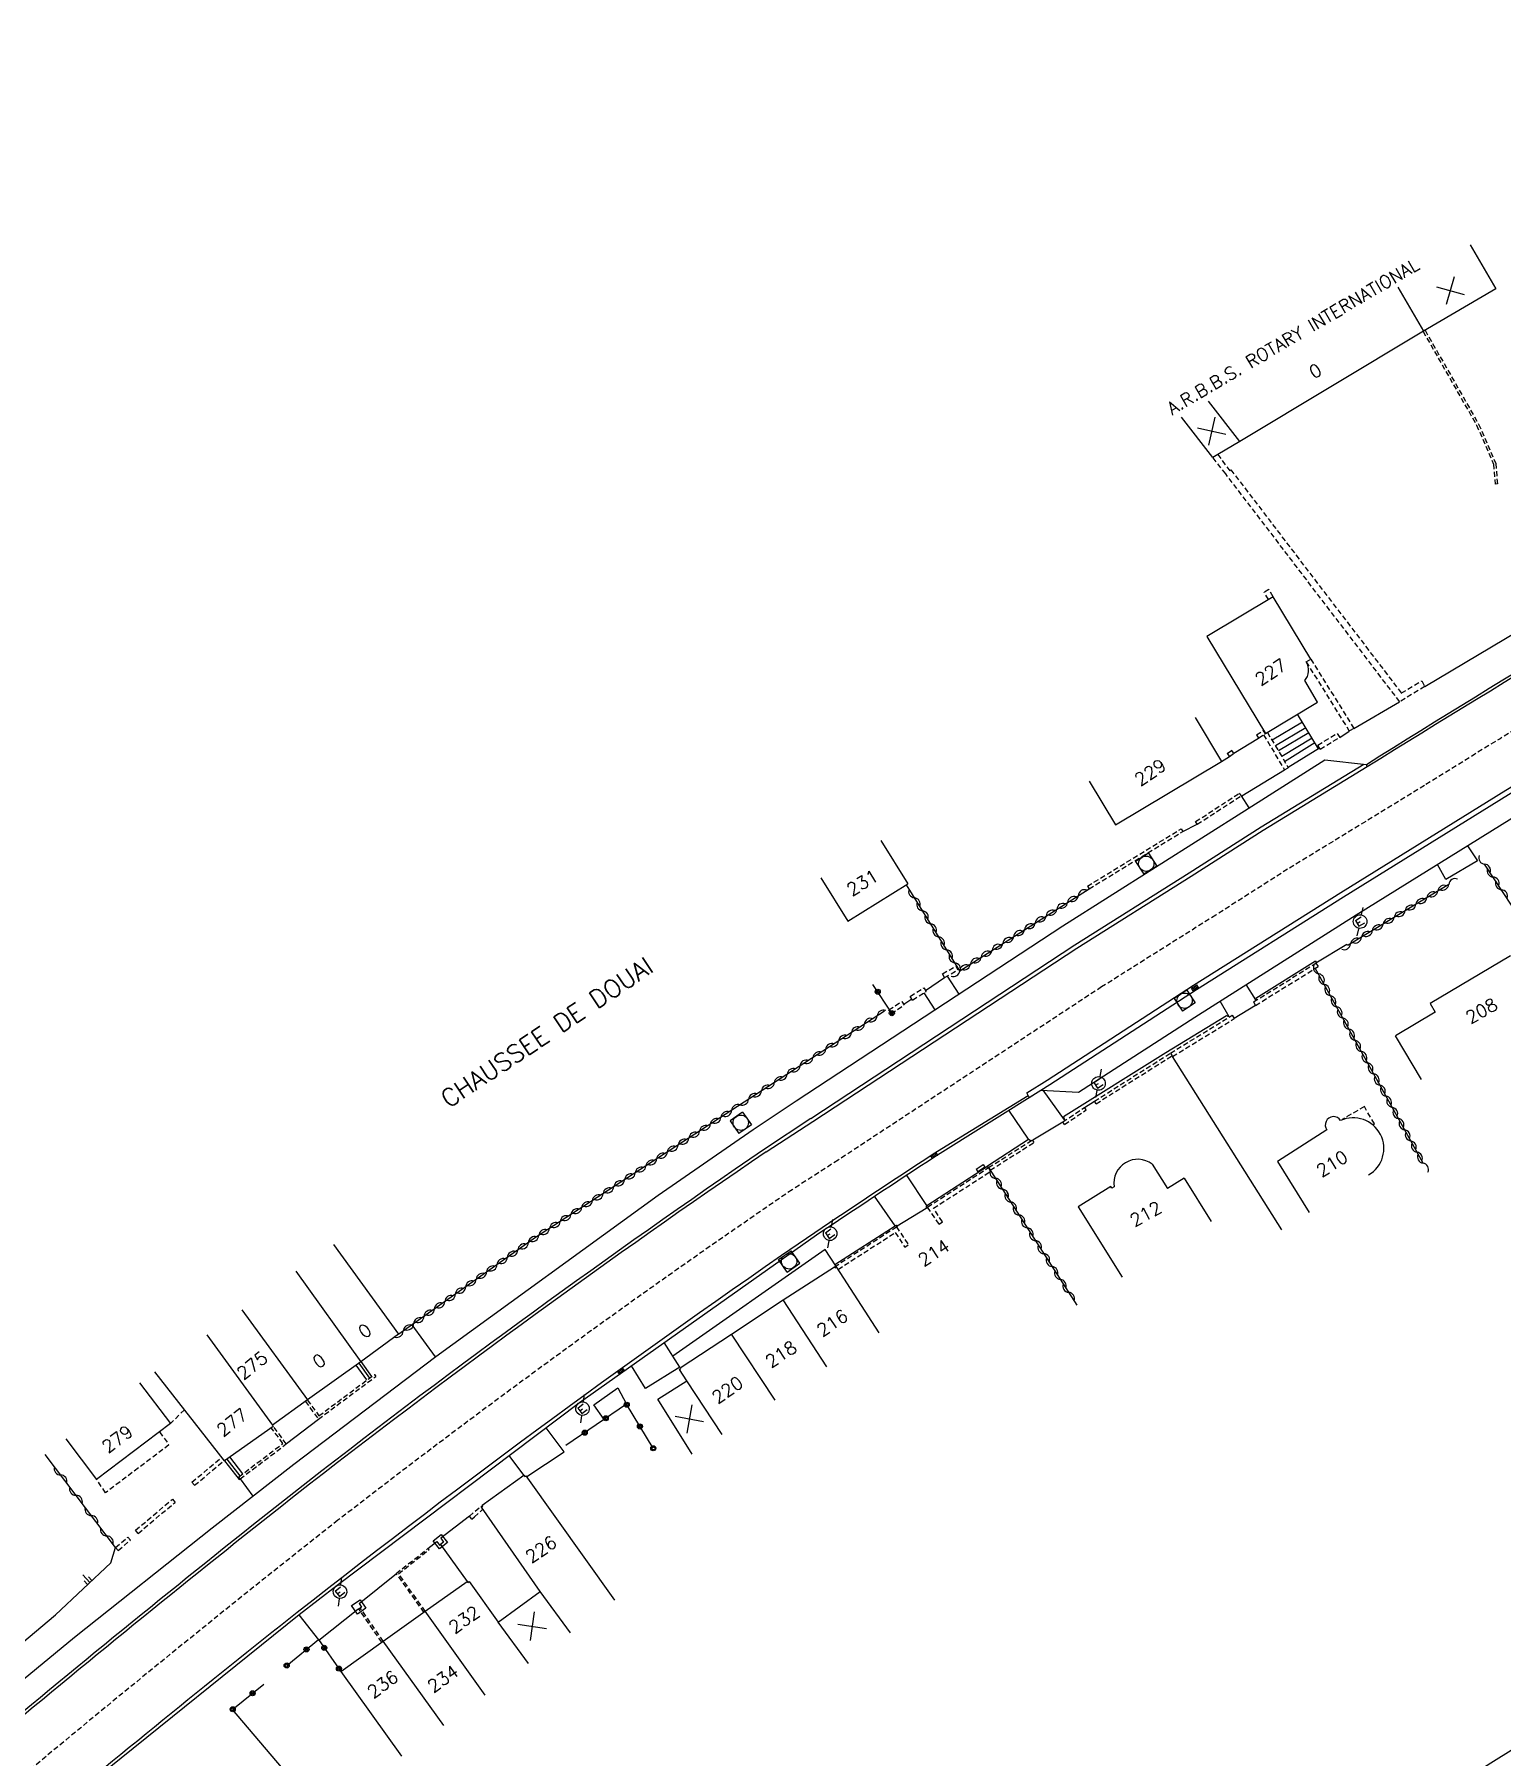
# Model space of a CAD drawing. Header units: millimetres. Extents: x 79000 to 80000, y 143000 to 144000.
# Drawn here: x 79205.2 to 79348.8, y 143354.6 to 143523.2 of the extents above; entities that cross this region are included whole.
import ezdxf
from ezdxf.enums import TextEntityAlignment as Align

# ---------------------------------------------------------------- set-up
doc = ezdxf.new("R2010")
doc.units = ezdxf.units.MM
doc.linetypes.add('DASHED', pattern=[0.75, 0.5, -0.25])
doc.layers.get('0').update_dxf_attribs({"linetype": 'CONTINUOUS'})
for name, color, linetype in [('W0001', 6, 'DASHED'), ('W0008', 7, 'CONTINUOUS'), ('W0100', 7, 'CONTINUOUS'), ('W0112', 1, 'DASHED'), ('W0211', 2, 'CONTINUOUS'), ('W0310', 3, 'CONTINUOUS'), ('W0322', 7, 'CONTINUOUS'), ('W0330', 7, 'CONTINUOUS'), ('W0334', 7, 'CONTINUOUS'), ('W0400', 7, 'CONTINUOUS'), ('W0420', 7, 'CONTINUOUS'), ('W0471', 7, 'CONTINUOUS'), ('W0984', 7, 'CONTINUOUS'), ('W0989', 7, 'CONTINUOUS'), ('W0991', 7, 'CONTINUOUS'), ('W1102', 7, 'CONTINUOUS')]:
    doc.layers.add(name, color=color, linetype=linetype)
doc.styles.get("Standard").update_dxf_attribs({"font": 'romans.shx', "width": 0.85})

# ---------------------------------------------------------------- blocks, each defined once
blk = doc.blocks.new('t310o')
at = {"color": 0, "linetype": 'Continuous'}
for centre, start, end in [((-0.5, 0.38), 216.8699, 323.1304), ((0.5, -0.37), 36.8699, 143.1303)]:
    blk.add_arc(centre, 0.625, start, end, dxfattribs=at)
blk = doc.blocks.new('t322o')
at = {"color": 0, "linetype": 'Continuous'}
for radius in [0.25, 0.15]:
    blk.add_circle((0, 0), radius, dxfattribs=at)
blk = doc.blocks.new('t211o')
at = {"color": 0, "linetype": 'Continuous'}
for p, q in [((-0.29, 0.5), (-0.29, 0)), ((0, 1), (0, 0)), ((0.29, 0.5), (0.29, 0))]:
    blk.add_line(p, q, dxfattribs=at)
blk = doc.blocks.new('t991o')
at = {"color": 0, "linetype": 'Continuous'}
for p, q in [((-1, 1), (1, -1)), ((-1, -1), (1, 1))]:
    blk.add_line(p, q, dxfattribs=at)
blk = doc.blocks.new('T420')
for p, q in [((0.75, 0.75), (-0.75, 0.75)), ((-0.75, 0.75), (-0.75, -0.75)), ((0.75, 0.75), (0.75, -0.75)), ((0.75, -0.75), (-0.75, -0.75))]:
    blk.add_line(p, q)
blk.add_ellipse((0, 0), major_axis=(-0.53, 0.53), ratio=1, start_param=3.926991, end_param=10.210176)
blk = doc.blocks.new('T471')
for p, q in [((-0.333334, 0.333334), (-0.333334, -0.333334)), ((-0.333334, 0.333334), (0.333334, 0.333334)), ((-0.333334, 0), (0, 0)), ((0.500001, 0.500001), (1.000002, 1.000002)), ((-0.500001, -0.500001), (-1.000002, -1.000002)), ((-0.333334, -0.333334), (0.333334, -0.333334))]:
    blk.add_line(p, q)
blk.add_ellipse((0, 0), major_axis=(0.471405, 0.471405), ratio=1, start_param=5.4977871438, end_param=11.780972451)
blk = doc.blocks.new('T400')
for p, q in [((-0.15, 0.3), (0.15, 0.3)), ((-0.15, -0.25), (-0.15, 0.3)), ((-0.15, 0.15), (0.15, 0.15)), ((-0.15, 0), (0.15, 0)), ((0.15, 0.3), (0.15, -0.25)), ((-0.15, -0.15), (0.15, -0.15)), ((-0.15, -0.25), (-0.15, -0.3)), ((-0.15, -0.3), (0.15, -0.3)), ((0.15, -0.3), (0.15, -0.25))]:
    blk.add_line(p, q)
blk = doc.blocks.new('t112o')
at = {"color": 0, "linetype": 'Continuous'}
for p, q in [((-0.5, 0.5), (0.5, 0.5)), ((-0.5, -0.5), (-0.5, 0.5)), ((0.5, 0.5), (0.5, -0.5)), ((0.5, -0.5), (-0.5, -0.5))]:
    blk.add_line(p, q, dxfattribs=at)

msp = doc.modelspace()

# ---------------------------------------------------------------- linework, layer by layer
at = {"layer": 'W0001'}
msp.add_lwpolyline([(79467.79, 143518.95, -0.003365), (79463.09, 143516.72, 0.010296), (79426.15, 143498.23, 0.011449), (79381.09, 143473.44, 0.010017), (79341.24, 143449.67), (79327.84, 143441.47), (79320.81, 143436.98), (79309.64, 143429.95), (79283.84, 143412.99), (79279.34, 143410.09, 0.015358), (79234.88, 143377.73, 0.013678), (79178.09, 143330.46, 0.008242), (79139.73, 143295.32, 0.000587), (79075.69, 143234.77, -0.000167), (79000, 143163.3)], format="xyb", dxfattribs=at)
at = {"layer": 'W0008', "flags": 128}
msp.add_lwpolyline([(79335.64, 143451.51, -0.010014), (79378.84, 143477.34, -0.011443), (79424.07, 143502.21, -0.003234), (79465.28, 143523.19, 0.044302), (79465.28, 143523.19, -0.000006)], format="xyb", dxfattribs=at)
at = {"layer": 'W0008'}
for points in [[(79302.44, 143419.32), (79302.33, 143419.58), (79304.29, 143420.83), (79318.64, 143430.12), (79333.05, 143439.2), (79349.19, 143449.21), (79361.65, 143456.77), (79378.86, 143467.04), (79387.29, 143471.93), (79410.63, 143484.71), (79422.18, 143490.89), (79448.82, 143504.74), (79466.33, 143513.23), (79481.11, 143520.25), (79481.11, 143520.25), (79481.11, 143520.25), (79481.36, 143519.86)], [(79276.8, 143413.81), (79281.38, 143416.76), (79307.2, 143433.74), (79318.41, 143440.78), (79325.46, 143445.28), (79335.64, 143451.51), (79335.55, 143451.73)]]:
    msp.add_lwpolyline(points, dxfattribs=at)
for points in [[(79281.55, 143405.91, -0.002362), (79293.15, 143413.61), (79302.44, 143419.32)], [(79276.8, 143413.81, 0.015362), (79232.11, 143381.27, 0.013682), (79175.11, 143333.84, 0.008242), (79136.64, 143298.59, 0.000587), (79072.6, 143238.04, -0.00016), (79000, 143169.49, -0.000305)], [(79146.65, 143244.53), (79132.01, 143263.77, -0.391148), (79134.64, 143284.4, -0.009263), (79179.08, 143325.46, -0.013213), (79230.91, 143368.75, -0.016134), (79281.55, 143405.91)]]:
    msp.add_lwpolyline(points, format="xyb", dxfattribs=at)
at = {"layer": 'W0100'}
for p, q in [((79345.7, 143502.6), (79348.23, 143498.28)), ((79318.79, 143456.32), (79321.37, 143452.03)), ((79311, 143445.81), (79321.37, 143452.03)), ((79308.42, 143450.09), (79311, 143445.81)), ((79288.04, 143444.29), (79290.68, 143440.05)), ((79282.14, 143440.63), (79284.78, 143436.38)), ((79340.96, 143420.87), (79338.41, 143425.17)), ((79314.57, 143412.61), (79316.07, 143410.21)), ((79317.7, 143411.23), (79320.35, 143406.99)), ((79234.44, 143404.74), (79240.83, 143395.94)), ((79287.87, 143396.08), (79283.69, 143402.53)), ((79215.48, 143391.19), (79218.51, 143387.21)), ((79208.25, 143385.7), (79211.27, 143381.72)), ((79261.98, 143369.91), (79253.3, 143382.1))]:
    msp.add_line(p, q, dxfattribs=at)
for points in [[(79348.23, 143498.28), (79341.15, 143494.14), (79323.17, 143483.34), (79321, 143482.08), (79320.52, 143481.79)], [(79284.78, 143436.38), (79290.68, 143440.05)], [(79349.67, 143432.99), (79341.78, 143428.32), (79342.29, 143427.46), (79338.41, 143425.17)], [(79269.56, 143384.22), (79266.2, 143389.6), (79269.04, 143391.37), (79268.31, 143392.48), (79268.45, 143392.57), (79268.4, 143392.66), (79273.41, 143395.95), (79278.48, 143399.3), (79283.49, 143402.55), (79283.56, 143402.45), (79283.69, 143402.53)], [(79240.83, 143395.94), (79237.12, 143393.25), (79231.91, 143389.52), (79228.49, 143387.03), (79228.56, 143386.93)], [(79228.56, 143386.93), (79223.77, 143383.54), (79216.98, 143392.26)], [(79218.51, 143387.21), (79211.27, 143381.72)], [(79250.57, 143367.75), (79254.69, 143370.77), (79248.94, 143379.01), (79249.07, 143379.1), (79248.99, 143379.22), (79253.08, 143382.14), (79253.17, 143382.01), (79253.3, 143382.1)], [(79235.18, 143362.92), (79239.33, 143365.89), (79243.44, 143368.83), (79247.52, 143371.73), (79247.59, 143371.64), (79247.72, 143371.73)]]:
    msp.add_lwpolyline(points, dxfattribs=at)
at = {"layer": 'W0100', "flags": 128}
for points in [[(79320.52, 143481.79), (79317.47, 143485.74)], [(79317.7, 143411.23), (79316.07, 143410.21)], [(79247.72, 143371.73), (79250.57, 143367.75)], [(79235.18, 143362.92), (79241.12, 143354.63)]]:
    msp.add_lwpolyline(points, dxfattribs=at)
at = {"layer": 'W0100'}
msp.add_lwpolyline([(79325.66, 143454.75), (79330.77, 143457.82), (79329.51, 143459.93, 0.330609), (79329.66, 143461.77), (79330.1, 143462.04), (79326.42, 143468.15), (79319.93, 143464.24)], format="xyb", close=True, dxfattribs=at)
for points in [[(79335.77, 143411.54, 0.949065), (79333.03, 143416.87, 1.033151), (79331.68, 143415.95), (79326.84, 143412.85), (79329.95, 143407.87)], [(79314.57, 143412.61, 0.670901), (79310.87, 143410.39), (79310.65, 143410.25), (79310.55, 143410.42), (79307.35, 143408.42), (79311.64, 143401.55)]]:
    msp.add_lwpolyline(points, format="xyb", dxfattribs=at)
at = {"layer": 'W0112'}
for p, q in [((79348.37, 143479.19), (79348.14, 143479.17)), ((79325.99, 143468.85), (79325.55, 143468.58)), ((79330.1, 143462.04), (79334.33, 143455.26)), ((79324.8, 143454.61), (79325, 143454.31)), ((79325.66, 143454.75), (79325.46, 143455.04)), ((79332.7, 143454.77), (79332.94, 143454.37)), ((79334.33, 143455.26), (79333.88, 143454.99)), ((79321.94, 143452.79), (79322.15, 143452.51)), ((79322.57, 143452.82), (79322.36, 143453.11)), ((79331.03, 143453.22), (79330.79, 143453.62)), ((79327.53, 143451.19), (79327.91, 143451.41)), ((79323.11, 143448.9), (79323.28, 143448.65)), ((79319, 143445.88), (79318.84, 143446.13)), ((79317.42, 143445.43), (79317.58, 143445.17)), ((79308.25, 143439.81), (79308.41, 143439.55)), ((79330.61, 143432.27), (79330.82, 143431.94)), ((79294.26, 143430.86), (79294.05, 143431.23)), ((79295.36, 143431.98), (79295.57, 143431.61)), ((79291.14, 143428.66), (79290.91, 143429.02)), ((79292.22, 143429.86), (79292.45, 143429.5)), ((79289.03, 143427.35), (79288.8, 143427.71)), ((79290.09, 143428.53), (79290.32, 143428.17)), ((79322.41, 143427.18), (79322.62, 143426.85)), ((79324.51, 143428.48), (79324.71, 143428.14)), ((79316.37, 143423.46), (79316.53, 143423.21)), ((79316.53, 143423.21), (79316.58, 143423.12)), ((79309.09, 143418.51), (79308.93, 143418.76)), ((79308.13, 143417.9), (79307.96, 143418.15)), ((79306, 143416.48), (79305.83, 143416.73)), ((79303.02, 143414.72), (79302.86, 143414.97)), ((79298.73, 143412.01), (79298.57, 143412.26)), ((79293.72, 143406.73), (79294.06, 143406.96)), ((79290.36, 143404.48), (79290.71, 143404.71)), ((79238.46, 143392.01), (79238.6, 143391.82)), ((79220.86, 143381.16), (79220.6, 143381.46)), ((79218.68, 143379.79), (79218.94, 143379.49)), ((79248.88, 143379.1), (79248.94, 143379.01)), ((79215.33, 143376.45), (79215.08, 143376.76)), ((79213.38, 143374.77), (79213.13, 143375.07)), ((79214.33, 143376.09), (79214.59, 143375.79)), ((79243.7, 143374.98), (79243.8, 143374.85)), ((79236.93, 143369.05), (79237.07, 143369.16))]:
    msp.add_line(p, q, dxfattribs=at)
for points in [[(79341.1, 143494.11), (79346.34, 143484.94), (79348, 143481.13), (79348.14, 143479.17)], [(79341.29, 143494.23), (79346.54, 143485.04), (79348.22, 143481.19), (79348.37, 143479.19)], [(79322.17, 143480.48), (79322.28, 143480.58), (79338.97, 143458.72), (79340.97, 143459.9), (79341.26, 143459.37), (79338.81, 143457.87), (79321.78, 143480.17), (79320.52, 143481.79)], [(79321, 143482.08), (79322.17, 143480.48)], [(79325.97, 143467.88), (79325.55, 143468.58)], [(79326.42, 143468.15), (79325.99, 143468.85)], [(79329.66, 143461.77), (79333.88, 143454.99)], [(79324.8, 143454.61), (79325.46, 143455.04)], [(79325, 143454.31), (79325.66, 143454.75)], [(79325.49, 143454.64), (79327.53, 143451.19)], [(79325.86, 143454.87), (79327.91, 143451.41)], [(79330.79, 143453.62), (79332.7, 143454.77)], [(79331.03, 143453.22), (79332.94, 143454.37)], [(79321.94, 143452.79), (79322.36, 143453.11)], [(79322.15, 143452.51), (79322.57, 143452.82)], [(79318.84, 143446.13), (79323.11, 143448.9)], [(79319, 143445.88), (79323.28, 143448.65)], [(79308.25, 143439.81), (79317.42, 143445.43)], [(79308.41, 143439.55), (79317.58, 143445.17)], [(79324.51, 143428.48), (79330.61, 143432.27)], [(79294.05, 143431.23), (79295.36, 143431.98)], [(79294.26, 143430.86), (79295.57, 143431.61)], [(79324.71, 143428.14), (79330.82, 143431.94)], [(79290.91, 143429.02), (79292.22, 143429.86)], [(79291.14, 143428.66), (79292.45, 143429.5)], [(79288.8, 143427.71), (79290.09, 143428.53)], [(79289.03, 143427.35), (79290.32, 143428.17)], [(79316.37, 143423.46), (79322.41, 143427.18)], [(79316.58, 143423.12), (79322.62, 143426.85)], [(79308.93, 143418.76), (79316.37, 143423.46)], [(79309.09, 143418.51), (79316.53, 143423.21)], [(79305.83, 143416.73), (79307.96, 143418.15)], [(79306, 143416.48), (79308.13, 143417.9)], [(79336.17, 143416.44), (79336.33, 143416.54), (79335.35, 143418.23), (79333.18, 143416.97), (79333.2, 143416.94)], [(79298.57, 143412.26), (79302.86, 143414.97)], [(79298.73, 143412.01), (79303.02, 143414.72)], [(79293.72, 143406.73), (79292.6, 143408.4), (79298.57, 143412.26)], [(79294.06, 143406.96), (79293.18, 143408.28), (79298.8, 143411.91)], [(79283.49, 143402.55), (79289.56, 143406.47), (79290.71, 143404.71)], [(79283.84, 143402.3), (79289.44, 143405.9), (79290.36, 143404.48)], [(79231.7, 143389.37), (79232.98, 143387.64), (79238.6, 143391.82)], [(79231.89, 143389.51), (79233.03, 143387.97), (79238.46, 143392.01)], [(79219.86, 143388.56), (79218.51, 143387.21)], [(79225.17, 143381.97), (79229.5, 143385.26), (79228.36, 143386.8)], [(79225.31, 143381.78), (79229.83, 143385.21), (79228.56, 143386.93)], [(79217.43, 143386.38), (79218.35, 143385.11), (79212.14, 143380.43), (79211.27, 143381.72)], [(79220.6, 143381.46), (79223.49, 143383.89)], [(79220.86, 143381.16), (79223.74, 143383.58)], [(79215.08, 143376.76), (79218.68, 143379.79)], [(79215.33, 143376.45), (79218.94, 143379.49)], [(79247.98, 143377.85), (79247.76, 143378.13), (79248.88, 143379.1)], [(79247.98, 143377.85), (79248.25, 143378.08), (79249.08, 143378.81)], [(79213.13, 143375.07), (79214.33, 143376.09)], [(79213.38, 143374.77), (79214.59, 143375.79)], [(79243.31, 143368.73), (79240.6, 143372.53), (79243.7, 143374.98)], [(79243.44, 143368.83), (79240.82, 143372.5), (79243.8, 143374.85)], [(79239.18, 143365.79), (79236.93, 143369.05)], [(79239.33, 143365.89), (79237.07, 143369.16)]]:
    msp.add_lwpolyline(points, dxfattribs=at)
at = {"layer": 'W0112', "flags": 128}
msp.add_lwpolyline([(79225.17, 143381.97), (79225.31, 143381.78)], dxfattribs=at)
at = {"layer": 'W0211'}
msp.add_lwpolyline([(79195.45, 143358.6), (79207.24, 143368.49), (79212.65, 143373.58), (79213.13, 143375.07)], dxfattribs=at)
at = {"layer": 'W0310'}
for points in [[(79355.38, 143429.44), (79347.12, 143441.98)], [(79295.75, 143431.53), (79290.53, 143439.95)], [(79295.75, 143431.53), (79308.41, 143439.55)], [(79343.61, 143439.99), (79333.78, 143434.03)], [(79341.1, 143412.69), (79330.55, 143431.77)], [(79288.38, 143427.56), (79254.23, 143405.42), (79240.84, 143395.95)], [(79298.57, 143412.26), (79307.21, 143398.78)]]:
    msp.add_lwpolyline(points, dxfattribs=at)
at = {"layer": 'W0310', "flags": 128}
msp.add_lwpolyline([(79213.13, 143375.07), (79206.22, 143384.16)], dxfattribs=at)
at = {"layer": 'W0322'}
msp.add_line((79233.33, 143348.92), (79224.58, 143359.22), dxfattribs=at)
for points in [[(79289.1, 143427.38), (79287.25, 143430.18)], [(79265.75, 143384.78), (79263.12, 143389.1), (79257.19, 143385.04)], [(79229.87, 143363.52), (79232.99, 143366.05), (79235.18, 143362.92)], [(79224.59, 143359.23), (79227.62, 143361.69)], [(79353.96, 143357.84), (79347.73, 143353.96), (79338.97, 143348.38)]]:
    msp.add_lwpolyline(points, dxfattribs=at)
at = {"layer": 'W0330'}
msp.add_line((79327.28, 143406.18), (79316.58, 143423.12), dxfattribs=at)
at = {"layer": 'W0334'}
for p, q in [((79329.29, 143455.86), (79326.32, 143454.1)), ((79330.85, 143453.27), (79328.82, 143456.65)), ((79329.63, 143455.31), (79326.65, 143453.54)), ((79329.93, 143454.81), (79326.94, 143453.05)), ((79330.24, 143454.29), (79327.26, 143452.52)), ((79333.65, 143434.1), (79333.78, 143434.03)), ((79330.58, 143432.47), (79330.68, 143432.31)), ((79297.36, 143412.12), (79297.52, 143411.86)), ((79298.05, 143412.56), (79298.22, 143412.3)), ((79298.48, 143412.4), (79298.46, 143412.42)), ((79298.57, 143412.26), (79298.48, 143412.4)), ((79268.34, 143392.73), (79265, 143390.64)), ((79262.29, 143390.7), (79263.12, 143389.1))]:
    msp.add_line(p, q, dxfattribs=at)
for points in [[(79198.91, 143354.68), (79199.78, 143358.61), (79209.11, 143366.29), (79222.57, 143377), (79230.58, 143383.23), (79244.48, 143393.77), (79266.23, 143409.55), (79275.52, 143415.98), (79279.73, 143418.79), (79305.84, 143435.92), (79323.99, 143447.43), (79331.49, 143452.17), (79335.55, 143451.73, -0.010014), (79378.69, 143477.6, -0.011443), (79423.93, 143502.48, -0.010294), (79461.04, 143521.05, -0.00047), (79461.04, 143521.05, -0.00047)], [(79281.72, 143405.67, -0.002354), (79293.31, 143413.35), (79303.7, 143419.85)], [(79281.17, 143417.08), (79276.63, 143414.05, 0.015362), (79231.93, 143381.51, 0.013682), (79174.91, 143334.06, 0.008242), (79136.43, 143298.81, 0.000587), (79072.39, 143238.26, -0.00016), (79000, 143169.9, -0.000305)], [(79146.89, 143244.71), (79132.25, 143263.95, -0.391228), (79134.84, 143284.17), (79150.69, 143299.17), (79179.28, 143325.23), (79198.96, 143342.22), (79211.15, 143352.44), (79231.1, 143368.51), (79234.8, 143371.38), (79258.53, 143389.27), (79281.72, 143405.67)]]:
    msp.add_lwpolyline(points, format="xyb", dxfattribs=at)
at = {"layer": 'W0334', "flags": 128}
for points in [[(79302.44, 143419.32), (79302.56, 143419.13), (79303.7, 143419.85), (79304.56, 143420.41), (79318.91, 143429.7), (79333.32, 143438.77), (79349.45, 143448.78), (79361.9, 143456.34), (79379.11, 143466.61), (79387.54, 143471.49), (79407.43, 143482.55)], [(79281.17, 143417.08), (79307, 143434.06), (79318.2, 143441.1), (79325.26, 143445.61), (79335.31, 143451.76)], [(79298.22, 143412.3), (79297.52, 143411.86)], [(79292.53, 143408.56), (79292.45, 143408.44), (79292.47, 143408.28), (79292.61, 143408.38)], [(79289.43, 143406.56), (79289.56, 143406.61), (79289.64, 143406.57), (79289.66, 143406.53), (79289.56, 143406.47)], [(79268.34, 143392.73), (79266.83, 143395.14)], [(79265, 143390.64), (79263.61, 143392.86)], [(79244.57, 143375.66), (79244.83, 143375.3), (79244.92, 143375.36)], [(79244.95, 143375.97), (79245.23, 143375.58), (79244.92, 143375.36)], [(79236.85, 143369.04), (79236.91, 143369.08), (79236.93, 143369.05)], [(79236.96, 143369.58), (79237.2, 143369.24), (79237.07, 143369.16)]]:
    msp.add_lwpolyline(points, dxfattribs=at)
at = {"layer": 'W0334'}
for points in [[(79341.26, 143459.37), (79354.32, 143467.13)], [(79303.7, 143419.85), (79307.37, 143419.64), (79318.77, 143427), (79334.55, 143436.99), (79350.73, 143447.05), (79363.31, 143454.64), (79379.88, 143464.36)], [(79334.33, 143455.26), (79338.8, 143457.87)], [(79322.57, 143452.82), (79325, 143454.31)], [(79332.94, 143454.37), (79333.88, 143454.99)], [(79321.37, 143452.03), (79322.15, 143452.51)], [(79327.55, 143452.02), (79330.5, 143453.86)], [(79327.89, 143451.45), (79330.96, 143453.34)], [(79323.36, 143448.66), (79327.53, 143451.2)], [(79323.28, 143448.65), (79324.04, 143447.47)], [(79317.58, 143445.17), (79319, 143445.88)], [(79345.45, 143443.77), (79346.44, 143442.3), (79343.33, 143440.45), (79342.5, 143441.93)], [(79333.65, 143434.1), (79330.61, 143432.27)], [(79330.58, 143432.47), (79324.73, 143428.82), (79324.71, 143428.61)], [(79292.39, 143429.59), (79294.26, 143430.86)], [(79294.53, 143431.01), (79295.65, 143429.23)], [(79290.26, 143428.27), (79291.06, 143428.78)], [(79292.23, 143429.36), (79293.3, 143427.69)], [(79324.72, 143428.68), (79323.79, 143430.17)], [(79322.13, 143427.01), (79321.85, 143427.11), (79315.91, 143423.49), (79305.92, 143417.22), (79306.02, 143416.85)], [(79322.13, 143427.01), (79321.23, 143428.55)], [(79324.71, 143428.14), (79322.62, 143426.85)], [(79305.99, 143416.95), (79303.92, 143419.84)], [(79307.96, 143418.15), (79308.93, 143418.76)], [(79302.48, 143415.05), (79300.56, 143417.89)], [(79302.89, 143414.98), (79305.83, 143416.73)], [(79298.46, 143412.42), (79302.48, 143415.04), (79302.74, 143414.89)], [(79292.53, 143408.56), (79298.48, 143412.4)], [(79297.36, 143412.12), (79298.05, 143412.56)], [(79292.53, 143408.56), (79290.55, 143411.54)], [(79289.43, 143406.56), (79287.41, 143409.46)], [(79289.64, 143406.57), (79292.47, 143408.28)], [(79283.53, 143402.77), (79289.43, 143406.56)], [(79283.62, 143402.63), (79282.59, 143404.25), (79267.67, 143393.81)], [(79244.44, 143393.74), (79242.14, 143396.87)], [(79237.73, 143391.47), (79236.67, 143392.92)], [(79236.92, 143393.1), (79237.97, 143391.64)], [(79238.2, 143391.81), (79237.15, 143393.27)], [(79260.94, 143387.61), (79259.93, 143389.04), (79262.29, 143390.7)], [(79229.84, 143385.24), (79232.98, 143387.64)], [(79253.37, 143382.01), (79257.02, 143384.44), (79255.26, 143386.8)], [(79223.79, 143383.55), (79225.23, 143381.73), (79225.31, 143381.78), (79226.57, 143380.11)], [(79224.02, 143383.72), (79225.3, 143382.07)], [(79225.58, 143382.28), (79224.32, 143383.93)], [(79253.08, 143382.14), (79251.64, 143384.08)], [(79247.76, 143378.13), (79244.95, 143375.97)], [(79243.7, 143374.98), (79244.57, 143375.66)], [(79244.92, 143375.36), (79247.52, 143371.73)], [(79236.96, 143369.58), (79240.61, 143372.51)], [(79233.03, 143366.02), (79231.08, 143368.49)], [(79233.02, 143366.01), (79236.85, 143369.04)]]:
    msp.add_lwpolyline(points, dxfattribs=at)
at = {"layer": 'W1102'}
for p, q in [((79338.62, 143498.46), (79341.15, 143494.14)), ((79230.77, 143402.13), (79237.12, 143393.25)), ((79282.73, 143392.75), (79278.48, 143399.3)), ((79225.48, 143398.35), (79231.91, 143389.52)), ((79222.04, 143395.89), (79228.49, 143387.03)), ((79277.68, 143389.48), (79273.41, 143395.95)), ((79272.5, 143386.13), (79269.04, 143391.37)), ((79257.65, 143366.73), (79254.69, 143370.77)), ((79249.3, 143360.62), (79243.44, 143368.83)), ((79253.53, 143363.71), (79250.57, 143367.75)), ((79245.24, 143357.64), (79239.33, 143365.89))]:
    msp.add_line(p, q, dxfattribs=at)
at = {"layer": 'W1102', "flags": 128}
msp.add_lwpolyline([(79323.17, 143483.34), (79320.11, 143487.3)], dxfattribs=at)

# ---------------------------------------------------------------- block references
at = {"layer": 'W0112'}
for p, rotation in [((79244.9, 143375.64), 38.08416080883611), ((79236.92, 143369.25), 124.63455269663)]:
    msp.add_blockref('t112o', p, dxfattribs=dict(at, rotation=rotation))
at = {"layer": 'W0211', "rotation": 43.24846477139661}
msp.add_blockref('t211o', (79210.6, 143371.65), dxfattribs=at)
at = {"layer": 'W0310'}
for p, rotation in [((79347.13, 143441.97), 123.3596628379503), ((79343.61, 143439.99), 211.202165942707), ((79347.96, 143440.71), 123.3596628379503), ((79291.32, 143438.68), 121.7810167792321), ((79306.31, 143438.22), 32.37066802929139), ((79307.36, 143438.89), 32.37066802929139), ((79341.47, 143438.69), 211.202165942707), ((79342.54, 143439.34), 211.202165942707), ((79348.78, 143439.46), 123.3596628379503), ((79292.11, 143437.4), 121.7810167792321), ((79304.2, 143436.88), 32.37066802929139), ((79305.25, 143437.55), 32.37066802929139), ((79338.26, 143436.75), 211.202165942707), ((79339.33, 143437.4), 211.202165942707), ((79340.4, 143438.05), 211.202165942707), ((79292.9, 143436.13), 121.7810167792321), ((79293.69, 143434.85), 121.7810167792321), ((79301.03, 143434.88), 32.37066802929139), ((79302.09, 143435.55), 32.37066802929139), ((79303.14, 143436.22), 32.37066802929139), ((79335.06, 143434.81), 211.202165942707), ((79336.13, 143435.46), 211.202165942707), ((79337.19, 143436.1), 211.202165942707), ((79294.48, 143433.58), 121.7810167792321), ((79298.92, 143433.54), 32.37066802929139), ((79299.97, 143434.21), 32.37066802929139), ((79333.99, 143434.16), 211.202165942707), ((79295.27, 143432.3), 121.7810167792321), ((79295.75, 143431.53), 32.37066802929139), ((79296.81, 143432.2), 32.37066802929139), ((79297.86, 143432.87), 32.37066802929139), ((79330.91, 143431.22), 118.939225964521), ((79331.43, 143430.19), 118.939225964521), ((79332.03, 143429.09), 118.939225964521), ((79332.64, 143428), 118.939225964521), ((79287.67, 143427.1), 32.96091415069478), ((79333.24, 143426.91), 118.939225964521), ((79283.89, 143424.65), 32.96091415069478), ((79285.15, 143425.47), 32.96091415069478), ((79286.41, 143426.29), 32.96091415069478), ((79333.85, 143425.81), 118.939225964521), ((79334.45, 143424.72), 118.939225964521), ((79281.38, 143423.02), 32.96091415069478), ((79282.63, 143423.84), 32.96091415069478), ((79335.06, 143423.63), 118.939225964521), ((79278.86, 143421.39), 32.96091415069478), ((79280.12, 143422.21), 32.96091415069478), ((79335.66, 143422.53), 118.939225964521), ((79336.27, 143421.44), 118.939225964521), ((79276.34, 143419.76), 32.96091415069478), ((79277.6, 143420.57), 32.96091415069478), ((79336.87, 143420.34), 118.939225964521), ((79275.08, 143418.94), 32.96091415069478), ((79337.48, 143419.25), 118.939225964521), ((79338.08, 143418.16), 118.939225964521), ((79271.33, 143416.5), 212.960914150752), ((79272.37, 143417.18), 212.960914150752), ((79273.42, 143417.86), 212.960914150752), ((79338.69, 143417.06), 118.939225964521), ((79269.23, 143415.14), 212.960914150752), ((79270.28, 143415.82), 212.960914150752), ((79339.29, 143415.97), 118.939225964521), ((79339.9, 143414.87), 118.939225964521), ((79266.08, 143413.1), 212.960914150752), ((79267.13, 143413.78), 212.960914150752), ((79268.18, 143414.46), 212.960914150752), ((79340.5, 143413.78), 118.939225964521), ((79341.1, 143412.69), 118.939225964521), ((79263.98, 143411.74), 212.960914150752), ((79265.03, 143412.42), 212.960914150752), ((79299.25, 143411.21), 302.6524914465829), ((79260.84, 143409.7), 212.960914150752), ((79261.89, 143410.38), 212.960914150752), ((79262.93, 143411.06), 212.960914150752), ((79299.92, 143410.15), 302.6524914465829), ((79299.93, 143410.15), 302.6524914467909), ((79258.74, 143408.34), 212.960914150752), ((79259.79, 143409.02), 212.960914150752), ((79300.73, 143408.89), 302.6524914467909), ((79301.54, 143407.62), 302.6524914467909), ((79255.59, 143406.3), 212.960914150752), ((79256.64, 143406.98), 212.960914150752), ((79257.69, 143407.66), 212.960914150752), ((79302.35, 143406.36), 302.6524914467909), ((79253.52, 143404.91), 215.270771961637), ((79254.54, 143405.62), 212.960914150752), ((79303.16, 143405.1), 302.6524914467909), ((79250.45, 143402.75), 215.270771961637), ((79251.47, 143403.47), 215.270771961637), ((79252.49, 143404.19), 215.270771961637), ((79303.97, 143403.83), 302.6524914467909), ((79304.78, 143402.57), 302.6524914467909), ((79248.41, 143401.31), 215.270771961637), ((79249.43, 143402.03), 215.270771961637), ((79305.59, 143401.31), 302.6524914467909), ((79246.37, 143399.86), 215.270771961637), ((79247.39, 143400.58), 215.270771961637), ((79306.4, 143400.05), 302.6524914467909), ((79243.31, 143397.7), 215.270771961637), ((79244.33, 143398.42), 215.270771961637), ((79245.35, 143399.14), 215.270771961637), ((79241.27, 143396.25), 215.270771961637), ((79242.29, 143396.97), 215.270771961637), ((79207.74, 143382.17), 127.2168027517744), ((79209.25, 143380.18), 127.2168027517744), ((79210.76, 143378.19), 127.2168027517744), ((79212.27, 143376.2), 127.2168027517744)]:
    msp.add_blockref('t310o', p, dxfattribs=dict(at, rotation=rotation))
at = {"layer": 'W0322'}
for p, rotation in [((79287.72, 143429.47), 123.345707876989), ((79289.1, 143427.38), 123.345707876989), ((79263.15, 143389.05), 121.339598232974), ((79259.04, 143386.31), 214.370331958803), ((79261.1, 143387.72), 214.370331958803), ((79264.45, 143386.92), 121.339598232974), ((79265.75, 143384.78), 121.339598232974), ((79231.81, 143365.09), 39.07983199391128), ((79233.55, 143365.25), 305.0078588188281), ((79229.87, 143363.52), 39.07983199391128), ((79234.98, 143363.21), 305.0078588188281), ((79226.53, 143360.8), 39.0357287161921), ((79224.59, 143359.23), 39.0357287161921)]:
    msp.add_blockref('t322o', p, dxfattribs=dict(at, rotation=rotation))
at = {"layer": 'W0400'}
for p, rotation in [((79318.78, 143429.86), 122.8273969180873), ((79293.26, 143413.45), 123.4150311709507), ((79262.56, 143392.36), 305.5321540887026)]:
    msp.add_blockref('T400', p, dxfattribs=dict(at, rotation=rotation))
at = {"layer": 'W0420'}
for p, rotation in [((79314, 143442.01), 32.39237827731041), ((79317.76, 143428.6), 32.8273969180873), ((79274.31, 143416.65), 34.6821968384136), ((79279.05, 143403.08), 214.997328696665)]:
    msp.add_blockref('T420', p, dxfattribs=dict(at, rotation=rotation))
at = {"layer": 'W0471'}
for p, rotation in [((79334.93, 143436.34), 32.34503278965411), ((79309.33, 143420.5), 32.8273969180873), ((79283.06, 143405.79), 34.62467969418361), ((79258.83, 143388.66), 37.001638269177), ((79235.09, 143370.74), 37.8446145438329)]:
    msp.add_blockref('T471', p, dxfattribs=dict(at, rotation=rotation))
at = {"layer": 'W0991'}
for p, rotation in [((79343.76, 143498.11), 299.1857273083978), ((79320.4, 143484.36), 302.1125835703617), ((79269.29, 143387.66), 304.7648869541368), ((79253.9, 143367.36), 306.5156437663147)]:
    msp.add_blockref('t991o', p, dxfattribs=dict(at, rotation=rotation))

# ---------------------------------------------------------------- texts
at = {"layer": 'W0984'}
msp.add_text('A.R.B.B.S. ROTARY INTERNATIONAL', height=1.25, rotation=30.5969, dxfattribs=at).set_placement((79328.37, 143493.64), align=Align.MIDDLE)
at = {"layer": 'W0989'}
msp.add_text('CHAUSSEE DE DOUAI', height=1.75, rotation=33.7851, dxfattribs=at).set_placement((79255.33, 143425.5), align=Align.MIDDLE)
at = {"layer": 'W0991'}
for s, rotation, p in [('0', 31.4419, (79330.55, 143490.25)), ('227', 33.6773, (79326.18, 143460.78)), ('229', 33.6773, (79314.39, 143450.96)), ('231', 31.5952, (79286.22, 143440.16)), ('208', 29.2796, (79346.82, 143427.61)), ('210', 31.993, (79332.19, 143412.65)), ('212', 29.0429, (79313.95, 143407.74)), ('214', 32.8431, (79293.21, 143403.92)), ('0', 40.3005, (79237.52, 143396.28)), ('216', 34.0701, (79283.27, 143397.05)), ('218', 33.0987, (79278.25, 143393.99)), ('275', 37.9582, (79226.49, 143392.9)), ('0', 37.7543, (79233.04, 143393.34)), ('220', 34.8492, (79273.01, 143390.5)), ('277', 37.7497, (79224.52, 143387.33)), ('279', 36.774, (79213.28, 143385.7)), ('226', 34.0331, (79254.77, 143374.89)), ('232', 35.929, (79247.24, 143368.02)), ('234', 35.5246, (79245.16, 143362.23)), ('236', 36.4032, (79239.27, 143361.68))]:
    msp.add_text(s, height=1.25, rotation=rotation, dxfattribs=at).set_placement(p, align=Align.MIDDLE)

doc.saveas('drawing.dxf')
